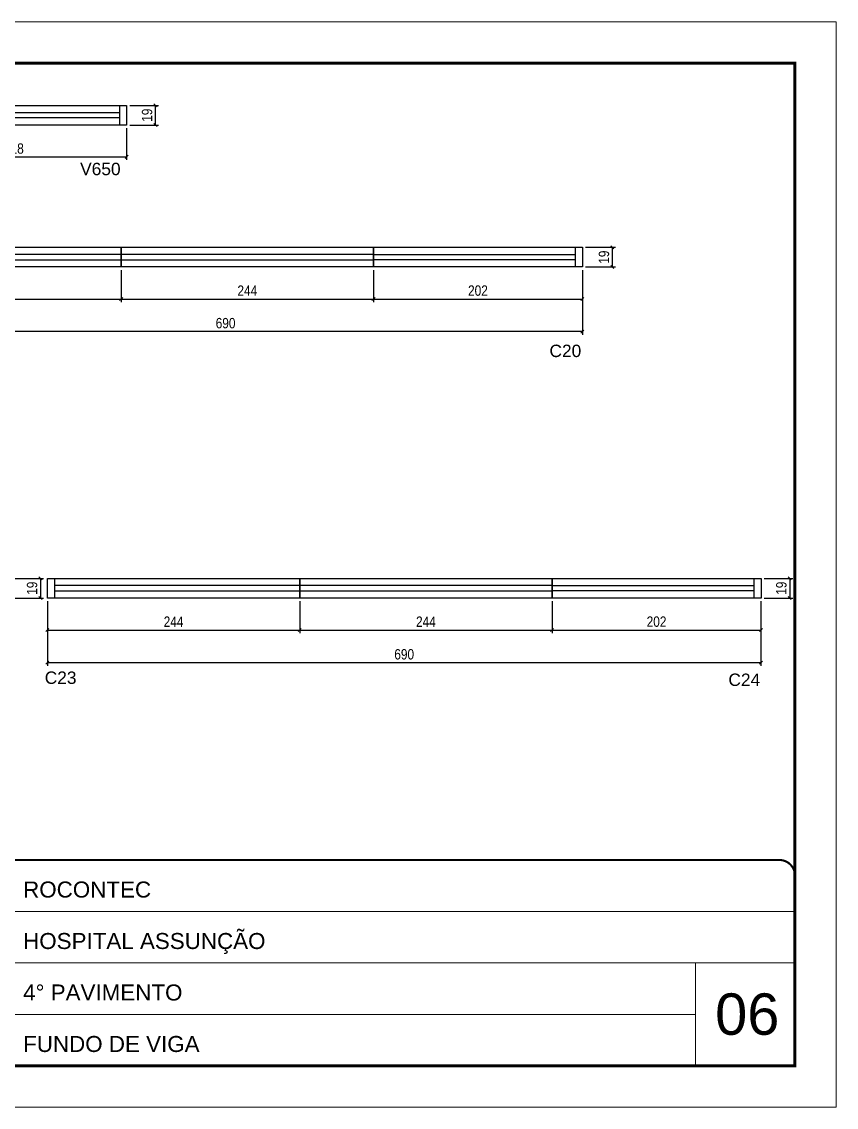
# Model space of a CAD drawing. Extents: x 3111 to 9365, y 861 to 5356.
# Drawn here: x 5407 to 6195, y 3158 to 4208 of the extents above; entities that cross this region are included whole.
import ezdxf

# ---------------------------------------------------------------- set-up
doc = ezdxf.new("R2010")
doc.units = 0
doc.linetypes.add('CONTINUO', pattern=[0])
doc.linetypes.add('DASHED', pattern=[0.75, 0.5, -0.25])
for name, color, linetype in [('5', 5, 'Continuous'), ('COTA', 241, 'Continuous'), ('Painéis', 200, 'Continuous'), ('SARR_2.2x7', 40, 'Continuous')]:
    doc.layers.add(name, color=color, linetype=linetype)
for name, color, linetype, lineweight in [('CARIMBO', 255, 'Continuous', 9), ('Folhas', 255, 'Continuous', 9), ('SARRAFO DE PRESSAO', 251, 'DASHED', 9)]:
    doc.layers.add(name, color=color, linetype=linetype, lineweight=lineweight)
doc.styles.add('ARIAL', font='arial.ttf')
doc.styles.add('COTA TECNICA-50', font='techl___.ttf', dxfattribs={"height": 10})
doc.styles.get("Standard").update_dxf_attribs({"font": 'arial.ttf'})
doc.dimstyles.new('COTA PAINEL-50', dxfattribs={"dimtxt": 10, "dimasz": 3, "dimexe": 3, "dimexo": 3, "dimgap": 3, "dimtad": 1, "dimdec": 1, "dimzin": 12, "dimdsep": 46, "dimtxsty": 'COTA TECNICA-50', "dimblk1": 'OBLIQUE', "dimblk2": 'OBLIQUE', "dimsah": 1, "dimcen": 0.9, "dimclrd": 4, "dimclre": 4, "dimclrt": 240, "dimadec": 1, "dimazin": 3, "dimtfac": 1, "dimtdec": 1, "dimtmove": 0, "dimatfit": 3, "dimfxl": 1, "dimtolj": 1, "dimtzin": 12, "dimarcsym": 0})

# ---------------------------------------------------------------- blocks, each defined once
blk = doc.blocks.new('9999999999')
at = {"color": 30, "linetype": 'CONTINUO'}
for p, q in [((98564.6, 34379.6), (99584, 34379.6)), ((98564.6, 34329.8), (99488, 34329.8)), ((99584, 34329.8), (99488, 34329.8)), ((99488, 34329.8), (99488, 34230.2)), ((98564.6, 34280), (99488, 34280))]:
    blk.add_line(p, q, dxfattribs=at)
at = {"color": 30, "linetype": 'CONTINUO', "const_width": 2}
blk.add_lwpolyline([(99584, 34230.2), (99584, 34414.4, 0.414214), (99569, 34429.4), (98229, 34429.4, 0.414214), (98214, 34414.4), (98214, 34245.2, 0.414214), (98229, 34230.2), (99584, 34230.2)], format="xyb", dxfattribs=at)
at = {"layer": 'Folhas'}
blk.add_lwpolyline([(98139, 34190.2), (99624, 34190.2), (99624, 35240.2), (98139, 35240.2)], close=True, dxfattribs=at)
at = {"layer": 'Folhas', "color": 30, "const_width": 3}
blk.add_lwpolyline([(98214, 34230.2), (99584, 34230.2), (99584, 35200.2), (98214, 35200.2)], close=True, dxfattribs=at)
at = {"color": 7, "linetype": 'Continuous', "ltscale": 5, "style": 'ARIAL'}
for s, height, p in [('ROCONTEC', 15.48, (98837.7, 34393.1)), ('HOSPITAL ASSUNÇÃO', 15.483, (98837.7, 34343.3)), ('4° PAVIMENTO', 15.483, (98837.7, 34293.5)), ('FUNDO DE VIGA', 15.483, (98837.7, 34243.7))]:
    blk.add_text(s, height=height, dxfattribs=at).set_placement(p)
blk = doc.blocks.new('_Oblique')
at = {"color": 0, "linetype": 'ByBlock', "lineweight": -2}
blk.add_line((-0.5, -0.5), (0.5, 0.5), dxfattribs=at)
blk = doc.blocks.new('*D112')
at = {"layer": 'COTA', "color": 4, "linetype": 'ByBlock', "lineweight": -2, "transparency": 16777216}
for p, q in [((5511.3, 4127), (5539.2, 4127)), ((5536.2, 4108), (5536.2, 4127)), ((5511.3, 4108), (5539.2, 4108))]:
    blk.add_line(p, q, dxfattribs=at)
at = {"layer": 'Defpoints', "color": 0, "linetype": 'ByBlock', "transparency": 16777216}
for p in [(5508.3, 4127), (5536.2, 4127), (5508.3, 4108)]:
    blk.add_point(p, dxfattribs=at)
at = {"layer": 'COTA', "color": 4, "linetype": 'ByBlock', "lineweight": -2, "transparency": 16777216, "xscale": 3, "yscale": 3, "zscale": 3}
for p, rotation in [((5536.2, 4127), 90), ((5536.2, 4108), 270)]:
    blk.add_blockref('_Oblique', p, dxfattribs=dict(at, rotation=rotation))
at = {"layer": 'COTA', "color": 240, "linetype": 'ByBlock', "transparency": 16777216, "insert": (5528.1, 4117.5), "char_height": 10, "attachment_point": 5, "rotation": 90, "style": 'COTA TECNICA-50'}
blk.add_mtext('\\A1;19', dxfattribs=at)
blk = doc.blocks.new('*D128')
at = {"layer": 'COTA', "color": 4, "linetype": 'ByBlock', "lineweight": -2, "transparency": 16777216}
for p, q in [((5919.7, 3647.5), (5919.7, 3616.5)), ((6121.7, 3647.5), (6121.7, 3616.5)), ((5919.7, 3619.5), (6121.7, 3619.5))]:
    blk.add_line(p, q, dxfattribs=at)
at = {"layer": 'Defpoints', "color": 0, "linetype": 'ByBlock', "transparency": 16777216}
for p in [(5919.7, 3650.5), (6121.7, 3650.5), (6121.7, 3619.5)]:
    blk.add_point(p, dxfattribs=at)
at = {"layer": 'COTA', "color": 4, "linetype": 'ByBlock', "lineweight": -2, "transparency": 16777216, "xscale": 3, "yscale": 3, "zscale": 3, "rotation": 180}
blk.add_blockref('_Oblique', (5919.7, 3619.5), dxfattribs=at)
at = {"layer": 'COTA', "color": 4, "linetype": 'ByBlock', "lineweight": -2, "transparency": 16777216, "xscale": 3, "yscale": 3, "zscale": 3}
blk.add_blockref('_Oblique', (6121.7, 3619.5), dxfattribs=at)
at = {"layer": 'COTA', "color": 240, "linetype": 'ByBlock', "transparency": 16777216, "insert": (6020.7, 3627.6), "char_height": 10, "attachment_point": 5, "style": 'COTA TECNICA-50'}
blk.add_mtext('\\A1;202', dxfattribs=at)
blk = doc.blocks.new('*D129')
at = {"layer": 'COTA', "color": 4, "linetype": 'ByBlock', "lineweight": -2, "transparency": 16777216}
for p, q in [((5431.7, 3647.5), (5431.7, 3616.5)), ((5675.7, 3647.5), (5675.7, 3616.5)), ((5431.7, 3619.5), (5675.7, 3619.5))]:
    blk.add_line(p, q, dxfattribs=at)
at = {"layer": 'Defpoints', "color": 0, "linetype": 'ByBlock', "transparency": 16777216}
for p in [(5431.7, 3650.5), (5675.7, 3650.5), (5675.7, 3619.5)]:
    blk.add_point(p, dxfattribs=at)
at = {"layer": 'COTA', "color": 4, "linetype": 'ByBlock', "lineweight": -2, "transparency": 16777216, "xscale": 3, "yscale": 3, "zscale": 3, "rotation": 180}
blk.add_blockref('_Oblique', (5431.7, 3619.5), dxfattribs=at)
at = {"layer": 'COTA', "color": 4, "linetype": 'ByBlock', "lineweight": -2, "transparency": 16777216, "xscale": 3, "yscale": 3, "zscale": 3}
blk.add_blockref('_Oblique', (5675.7, 3619.5), dxfattribs=at)
at = {"layer": 'COTA', "color": 240, "linetype": 'ByBlock', "transparency": 16777216, "insert": (5553.7, 3627.6), "char_height": 10, "attachment_point": 5, "style": 'COTA TECNICA-50'}
blk.add_mtext('\\A1;244', dxfattribs=at)
blk = doc.blocks.new('*D22')
at = {"layer": 'COTA', "color": 4, "linetype": 'ByBlock', "lineweight": -2, "transparency": 16777216}
for p, q in [((5675.7, 3647.5), (5675.7, 3616.5)), ((5919.7, 3647.5), (5919.7, 3616.5)), ((5675.7, 3619.5), (5919.7, 3619.5))]:
    blk.add_line(p, q, dxfattribs=at)
at = {"layer": 'Defpoints', "color": 0, "linetype": 'ByBlock', "transparency": 16777216}
for p in [(5675.7, 3650.5), (5919.7, 3650.5), (5919.7, 3619.5)]:
    blk.add_point(p, dxfattribs=at)
at = {"layer": 'COTA', "color": 4, "linetype": 'ByBlock', "lineweight": -2, "transparency": 16777216, "xscale": 3, "yscale": 3, "zscale": 3, "rotation": 180}
blk.add_blockref('_Oblique', (5675.7, 3619.5), dxfattribs=at)
at = {"layer": 'COTA', "color": 4, "linetype": 'ByBlock', "lineweight": -2, "transparency": 16777216, "xscale": 3, "yscale": 3, "zscale": 3}
blk.add_blockref('_Oblique', (5919.7, 3619.5), dxfattribs=at)
at = {"layer": 'COTA', "color": 240, "linetype": 'ByBlock', "transparency": 16777216, "insert": (5797.7, 3627.6), "char_height": 10, "attachment_point": 5, "style": 'COTA TECNICA-50'}
blk.add_mtext('\\A1;244', dxfattribs=at)
blk = doc.blocks.new('*D23')
at = {"layer": 'COTA', "color": 4, "linetype": 'ByBlock', "lineweight": -2, "transparency": 16777216}
for p, q in [((5431.7, 3647.5), (5431.7, 3584.9)), ((6121.7, 3647.5), (6121.7, 3584.9)), ((6121.7, 3587.9), (5431.7, 3587.9))]:
    blk.add_line(p, q, dxfattribs=at)
at = {"layer": 'Defpoints', "color": 0, "linetype": 'ByBlock', "transparency": 16777216}
for p in [(5431.7, 3650.5), (6121.7, 3650.5), (5431.7, 3587.9)]:
    blk.add_point(p, dxfattribs=at)
at = {"layer": 'COTA', "color": 4, "linetype": 'ByBlock', "lineweight": -2, "transparency": 16777216, "xscale": 3, "yscale": 3, "zscale": 3, "rotation": 180}
blk.add_blockref('_Oblique', (5431.7, 3587.9), dxfattribs=at)
at = {"layer": 'COTA', "color": 4, "linetype": 'ByBlock', "lineweight": -2, "transparency": 16777216, "xscale": 3, "yscale": 3, "zscale": 3}
blk.add_blockref('_Oblique', (6121.7, 3587.9), dxfattribs=at)
at = {"layer": 'COTA', "color": 240, "linetype": 'ByBlock', "transparency": 16777216, "insert": (5776.7, 3596), "char_height": 10, "attachment_point": 5, "style": 'COTA TECNICA-50'}
blk.add_mtext('\\A1;690', dxfattribs=at)
blk = doc.blocks.new('*D147')
at = {"layer": 'COTA', "color": 4, "linetype": 'ByBlock', "lineweight": -2, "transparency": 16777216}
for p, q in [((5397.8, 3669.5), (5428, 3669.5)), ((5425, 3669.5), (5425, 3650.5)), ((5397.8, 3650.5), (5428, 3650.5))]:
    blk.add_line(p, q, dxfattribs=at)
at = {"layer": 'Defpoints', "color": 0, "linetype": 'ByBlock', "transparency": 16777216}
for p in [(5394.8, 3669.5), (5394.8, 3650.5), (5425, 3650.5)]:
    blk.add_point(p, dxfattribs=at)
at = {"layer": 'COTA', "color": 4, "linetype": 'ByBlock', "lineweight": -2, "transparency": 16777216, "xscale": 3, "yscale": 3, "zscale": 3}
for p, rotation in [((5425, 3669.5), 90), ((5425, 3650.5), 270)]:
    blk.add_blockref('_Oblique', p, dxfattribs=dict(at, rotation=rotation))
at = {"layer": 'COTA', "color": 240, "linetype": 'ByBlock', "transparency": 16777216, "insert": (5416.9, 3660), "char_height": 10, "attachment_point": 5, "rotation": 90, "style": 'COTA TECNICA-50'}
blk.add_mtext('\\A1;19', dxfattribs=at)
blk = doc.blocks.new('*D39')
at = {"layer": 'COTA', "color": 4, "linetype": 'ByBlock', "lineweight": -2, "transparency": 16777216}
for p, q in [((5290.3, 4105), (5290.3, 4074.2)), ((5508.3, 4105), (5508.3, 4074.2)), ((5290.3, 4077.2), (5508.3, 4077.2))]:
    blk.add_line(p, q, dxfattribs=at)
at = {"layer": 'Defpoints', "color": 0, "linetype": 'ByBlock', "transparency": 16777216}
for p in [(5290.3, 4108), (5508.3, 4108), (5508.3, 4077.2)]:
    blk.add_point(p, dxfattribs=at)
at = {"layer": 'COTA', "color": 4, "linetype": 'ByBlock', "lineweight": -2, "transparency": 16777216, "xscale": 3, "yscale": 3, "zscale": 3, "rotation": 180}
blk.add_blockref('_Oblique', (5290.3, 4077.2), dxfattribs=at)
at = {"layer": 'COTA', "color": 4, "linetype": 'ByBlock', "lineweight": -2, "transparency": 16777216, "xscale": 3, "yscale": 3, "zscale": 3}
blk.add_blockref('_Oblique', (5508.3, 4077.2), dxfattribs=at)
at = {"layer": 'COTA', "color": 240, "linetype": 'ByBlock', "transparency": 16777216, "insert": (5399.3, 4085.2), "char_height": 10, "attachment_point": 5, "style": 'COTA TECNICA-50'}
blk.add_mtext('\\A1;218', dxfattribs=at)
blk = doc.blocks.new('*D232')
at = {"layer": 'COTA', "color": 4, "linetype": 'ByBlock', "lineweight": -2, "transparency": 16777216}
for p, q in [((5747, 3967.7), (5747, 3936.7)), ((5949, 3967.7), (5949, 3936.7)), ((5747, 3939.7), (5949, 3939.7))]:
    blk.add_line(p, q, dxfattribs=at)
at = {"layer": 'Defpoints', "color": 0, "linetype": 'ByBlock', "transparency": 16777216}
for p in [(5747, 3970.7), (5949, 3970.7), (5949, 3939.7)]:
    blk.add_point(p, dxfattribs=at)
at = {"layer": 'COTA', "color": 4, "linetype": 'ByBlock', "lineweight": -2, "transparency": 16777216, "xscale": 3, "yscale": 3, "zscale": 3, "rotation": 180}
blk.add_blockref('_Oblique', (5747, 3939.7), dxfattribs=at)
at = {"layer": 'COTA', "color": 4, "linetype": 'ByBlock', "lineweight": -2, "transparency": 16777216, "xscale": 3, "yscale": 3, "zscale": 3}
blk.add_blockref('_Oblique', (5949, 3939.7), dxfattribs=at)
at = {"layer": 'COTA', "color": 240, "linetype": 'ByBlock', "transparency": 16777216, "insert": (5848, 3947.8), "char_height": 10, "attachment_point": 5, "style": 'COTA TECNICA-50'}
blk.add_mtext('\\A1;202', dxfattribs=at)
blk = doc.blocks.new('*D233')
at = {"layer": 'COTA', "color": 4, "linetype": 'ByBlock', "lineweight": -2, "transparency": 16777216}
for p, q in [((5259, 3967.7), (5259, 3936.7)), ((5503, 3967.7), (5503, 3936.7)), ((5259, 3939.7), (5503, 3939.7))]:
    blk.add_line(p, q, dxfattribs=at)
at = {"layer": 'Defpoints', "color": 0, "linetype": 'ByBlock', "transparency": 16777216}
for p in [(5259, 3970.7), (5503, 3970.7), (5503, 3939.7)]:
    blk.add_point(p, dxfattribs=at)
at = {"layer": 'COTA', "color": 4, "linetype": 'ByBlock', "lineweight": -2, "transparency": 16777216, "xscale": 3, "yscale": 3, "zscale": 3, "rotation": 180}
blk.add_blockref('_Oblique', (5259, 3939.7), dxfattribs=at)
at = {"layer": 'COTA', "color": 4, "linetype": 'ByBlock', "lineweight": -2, "transparency": 16777216, "xscale": 3, "yscale": 3, "zscale": 3}
blk.add_blockref('_Oblique', (5503, 3939.7), dxfattribs=at)
at = {"layer": 'COTA', "color": 240, "linetype": 'ByBlock', "transparency": 16777216, "insert": (5381, 3947.8), "char_height": 10, "attachment_point": 5, "style": 'COTA TECNICA-50'}
blk.add_mtext('\\A1;244', dxfattribs=at)
blk = doc.blocks.new('*D95')
at = {"layer": 'COTA', "color": 4, "linetype": 'ByBlock', "lineweight": -2, "transparency": 16777216}
for p, q in [((5503, 3967.7), (5503, 3936.7)), ((5747, 3967.7), (5747, 3936.7)), ((5503, 3939.7), (5747, 3939.7))]:
    blk.add_line(p, q, dxfattribs=at)
at = {"layer": 'Defpoints', "color": 0, "linetype": 'ByBlock', "transparency": 16777216}
for p in [(5503, 3970.7), (5747, 3970.7), (5747, 3939.7)]:
    blk.add_point(p, dxfattribs=at)
at = {"layer": 'COTA', "color": 4, "linetype": 'ByBlock', "lineweight": -2, "transparency": 16777216, "xscale": 3, "yscale": 3, "zscale": 3, "rotation": 180}
blk.add_blockref('_Oblique', (5503, 3939.7), dxfattribs=at)
at = {"layer": 'COTA', "color": 4, "linetype": 'ByBlock', "lineweight": -2, "transparency": 16777216, "xscale": 3, "yscale": 3, "zscale": 3}
blk.add_blockref('_Oblique', (5747, 3939.7), dxfattribs=at)
at = {"layer": 'COTA', "color": 240, "linetype": 'ByBlock', "transparency": 16777216, "insert": (5625, 3947.8), "char_height": 10, "attachment_point": 5, "style": 'COTA TECNICA-50'}
blk.add_mtext('\\A1;244', dxfattribs=at)
blk = doc.blocks.new('*D88')
at = {"layer": 'COTA', "color": 4, "linetype": 'ByBlock', "lineweight": -2, "transparency": 16777216}
for p, q in [((5259, 3967.7), (5259, 3905.2)), ((5949, 3967.7), (5949, 3905.2)), ((5949, 3908.2), (5259, 3908.2))]:
    blk.add_line(p, q, dxfattribs=at)
at = {"layer": 'Defpoints', "color": 0, "linetype": 'ByBlock', "transparency": 16777216}
for p in [(5259, 3970.7), (5949, 3970.7), (5259, 3908.2)]:
    blk.add_point(p, dxfattribs=at)
at = {"layer": 'COTA', "color": 4, "linetype": 'ByBlock', "lineweight": -2, "transparency": 16777216, "xscale": 3, "yscale": 3, "zscale": 3, "rotation": 180}
blk.add_blockref('_Oblique', (5259, 3908.2), dxfattribs=at)
at = {"layer": 'COTA', "color": 4, "linetype": 'ByBlock', "lineweight": -2, "transparency": 16777216, "xscale": 3, "yscale": 3, "zscale": 3}
blk.add_blockref('_Oblique', (5949, 3908.2), dxfattribs=at)
at = {"layer": 'COTA', "color": 240, "linetype": 'ByBlock', "transparency": 16777216, "insert": (5604, 3916.3), "char_height": 10, "attachment_point": 5, "style": 'COTA TECNICA-50'}
blk.add_mtext('\\A1;690', dxfattribs=at)
blk = doc.blocks.new('*D89')
at = {"layer": 'COTA', "color": 4, "linetype": 'ByBlock', "lineweight": -2, "transparency": 16777216}
for p, q in [((5952, 3989.7), (5981, 3989.7)), ((5978, 3970.7), (5978, 3989.7)), ((5952, 3970.7), (5981, 3970.7))]:
    blk.add_line(p, q, dxfattribs=at)
at = {"layer": 'Defpoints', "color": 0, "linetype": 'ByBlock', "transparency": 16777216}
for p in [(5949, 3989.7), (5978, 3989.7), (5949, 3970.7)]:
    blk.add_point(p, dxfattribs=at)
at = {"layer": 'COTA', "color": 4, "linetype": 'ByBlock', "lineweight": -2, "transparency": 16777216, "xscale": 3, "yscale": 3, "zscale": 3}
for p, rotation in [((5978, 3989.7), 90), ((5978, 3970.7), 270)]:
    blk.add_blockref('_Oblique', p, dxfattribs=dict(at, rotation=rotation))
at = {"layer": 'COTA', "color": 240, "linetype": 'ByBlock', "transparency": 16777216, "insert": (5969.9, 3980.2), "char_height": 10, "attachment_point": 5, "rotation": 90, "style": 'COTA TECNICA-50'}
blk.add_mtext('\\A1;19', dxfattribs=at)
blk = doc.blocks.new('*D90')
at = {"layer": 'COTA', "color": 4, "linetype": 'ByBlock', "lineweight": -2, "transparency": 16777216}
for p, q in [((6124.7, 3669.5), (6152.5, 3669.5)), ((6149.5, 3669.5), (6149.5, 3650.5)), ((6124.7, 3650.5), (6152.5, 3650.5))]:
    blk.add_line(p, q, dxfattribs=at)
at = {"layer": 'Defpoints', "color": 0, "linetype": 'ByBlock', "transparency": 16777216}
for p in [(6121.7, 3669.5), (6121.7, 3650.5), (6149.5, 3650.5)]:
    blk.add_point(p, dxfattribs=at)
at = {"layer": 'COTA', "color": 4, "linetype": 'ByBlock', "lineweight": -2, "transparency": 16777216, "xscale": 3, "yscale": 3, "zscale": 3}
for p, rotation in [((6149.5, 3669.5), 90), ((6149.5, 3650.5), 270)]:
    blk.add_blockref('_Oblique', p, dxfattribs=dict(at, rotation=rotation))
at = {"layer": 'COTA', "color": 240, "linetype": 'ByBlock', "transparency": 16777216, "insert": (6141.4, 3660), "char_height": 10, "attachment_point": 5, "rotation": 90, "style": 'COTA TECNICA-50'}
blk.add_mtext('\\A1;19', dxfattribs=at)

msp = doc.modelspace()

# ---------------------------------------------------------------- linework, layer by layer
at = {"layer": 'Painéis', "linetype": 'ByBlock'}
for points in [[(5290.27, 4126.96), (5508.27, 4126.96), (5508.27, 4107.96), (5290.27, 4107.96)], [(5746.96, 3989.74), (5949, 3989.74), (5949, 3970.74), (5746.96, 3970.74)], [(5919.69, 3669.47), (6121.73, 3669.47), (6121.73, 3650.47), (5919.69, 3650.47)]]:
    msp.add_lwpolyline(points, close=True, dxfattribs=at)
at = {"layer": 'Painéis', "linetype": 'Continuous'}
for points in [[(5258.96, 3989.74), (5502.96, 3989.74), (5502.96, 3970.74), (5258.96, 3970.74)], [(5502.96, 3989.74), (5746.96, 3989.74), (5746.96, 3970.74), (5502.96, 3970.74)], [(5431.69, 3669.47), (5675.69, 3669.47), (5675.69, 3650.47), (5431.69, 3650.47)], [(5675.69, 3669.47), (5919.69, 3669.47), (5919.69, 3650.47), (5675.69, 3650.47)]]:
    msp.add_lwpolyline(points, close=True, dxfattribs=at)
at = {"layer": 'SARR_2.2x7', "linetype": 'Continuous'}
for p, q in [((5501.29, 4126.96), (5501.29, 4107.96)), ((5290.27, 4119.96), (5501.29, 4119.96)), ((5501.29, 4114.96), (5290.27, 4114.96)), ((5502.96, 3982.74), (5265.96, 3982.74)), ((5746.96, 3982.74), (5502.96, 3982.74)), ((5746.97, 3982.74), (5942.02, 3982.74)), ((5942.02, 3989.74), (5942.02, 3970.74)), ((5265.96, 3977.74), (5502.96, 3977.74)), ((5502.96, 3977.74), (5746.96, 3977.74)), ((5942.02, 3977.74), (5746.96, 3977.74)), ((5438.69, 3669.47), (5438.69, 3650.47)), ((6114.75, 3669.47), (6114.75, 3650.47)), ((5675.69, 3662.47), (5438.69, 3662.47)), ((5438.69, 3657.47), (5675.69, 3657.47)), ((5919.69, 3662.47), (5675.69, 3662.47)), ((5675.69, 3657.47), (5919.69, 3657.47)), ((5919.69, 3662.47), (6114.75, 3662.47)), ((6114.75, 3657.47), (5919.69, 3657.47))]:
    msp.add_line(p, q, dxfattribs=at)

# ---------------------------------------------------------------- block references
at = {"layer": 'SARRAFO DE PRESSAO', "color": 6, "linetype": 'ByBlock'}
msp.add_blockref('9999999999', (-93429.48, -31032.29), dxfattribs=at)

# ---------------------------------------------------------------- texts
at = {"layer": '5', "linetype": 'Continuous'}
for s, p in [('V650', (5463.34, 4059.47)), ('C20', (5917.16, 3883.55)), ('C23', (5429.1, 3567.44)), ('C24', (6090.17, 3565.44))]:
    msp.add_text(s, height=12, rotation=359.99996, dxfattribs=at).set_placement(p)
at = {"layer": 'CARIMBO', "style": 'ARIAL'}
msp.add_text('06', height=40, dxfattribs=at).set_placement((6077.36, 3228.06))

# ---------------------------------------------------------------- dimensions: what is measured, and where the dimension line sits
at = {"layer": 'COTA', "linetype": 'ByBlock'}
for base, p1, p2, picture, middle in [((5536.19, 4126.96), (5508.27, 4107.96), (5508.27, 4126.96), '*D112', (5528.1, 4117.46)), ((5977.97, 3989.74), (5949, 3970.74), (5949, 3989.74), '*D89', (5969.88, 3980.24)), ((5424.98, 3650.47), (5394.8, 3669.47), (5394.8, 3650.47), '*D147', (5416.89, 3659.97)), ((6149.47, 3650.47), (6121.73, 3669.47), (6121.73, 3650.47), '*D90', (6141.38, 3659.97))]:
    dim = msp.add_linear_dim(base=base, p1=p1, p2=p2, angle=90, dimstyle='COTA PAINEL-50', override={"dimarcsym": 1}, dxfattribs=at)
    dim.commit()
    dim.dimension.update_dxf_attribs({"geometry": picture, "text_midpoint": middle})
for base, p1, p2, picture, middle in [((5508.27, 4077.15), (5290.27, 4107.96), (5508.27, 4107.96), '*D39', (5399.27, 4085.25)), ((5258.96, 3908.17), (5949, 3970.74), (5258.96, 3970.74), '*D88', (5603.98, 3916.3)), ((5949, 3939.75), (5746.96, 3970.74), (5949, 3970.74), '*D232', (5847.98, 3947.85)), ((5431.69, 3587.91), (6121.73, 3650.47), (5431.69, 3650.47), '*D23', (5776.71, 3596.04)), ((6121.73, 3619.48), (5919.69, 3650.47), (6121.73, 3650.47), '*D128', (6020.71, 3627.58))]:
    dim = msp.add_linear_dim(base=base, p1=p1, p2=p2, dimstyle='COTA PAINEL-50', override={"dimarcsym": 1}, dxfattribs=at)
    dim.commit()
    dim.dimension.update_dxf_attribs({"geometry": picture, "text_midpoint": middle})
for p1, p2, picture, middle in [((5258.96, 3970.74), (5502.96, 3970.74), '*D233', (5380.96, 3947.82)), ((5502.96, 3970.74), (5746.96, 3970.74), '*D95', (5624.96, 3947.82)), ((5431.69, 3650.47), (5675.69, 3650.47), '*D129', (5553.69, 3627.55)), ((5675.69, 3650.47), (5919.69, 3650.47), '*D22', (5797.69, 3627.55))]:
    dim = msp.add_aligned_dim(p1=p1, p2=p2, distance=-30.99, dimstyle='COTA PAINEL-50', override={"dimarcsym": 1}, dxfattribs=at)
    dim.commit()
    dim.dimension.update_dxf_attribs({"geometry": picture, "text_midpoint": middle})

doc.saveas('drawing.dxf')
